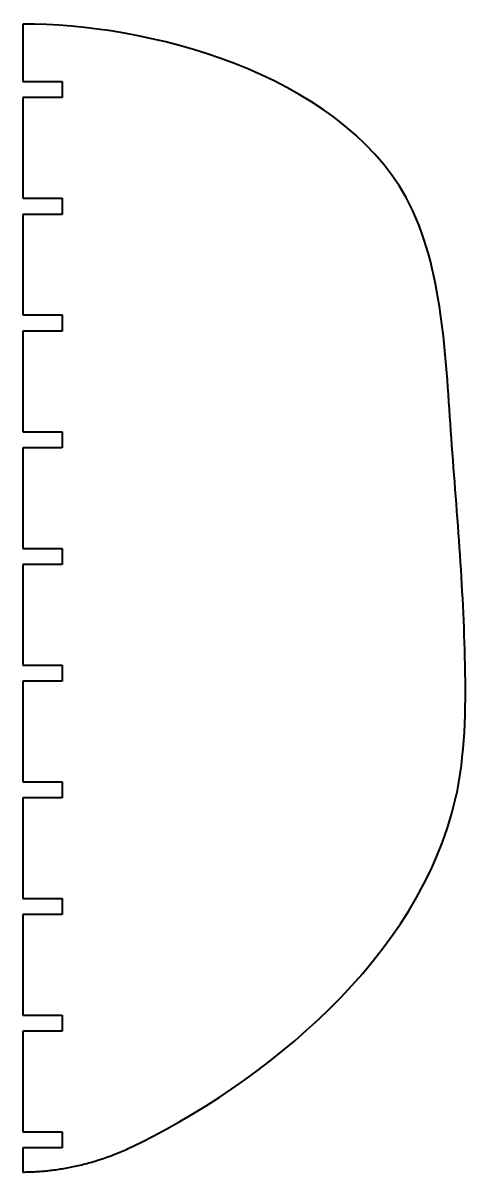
# Model space of a CAD drawing. Header units: inches. Extents: x -0.3 to 2.69, y -4.72 to 3.03.
import ezdxf

# ---------------------------------------------------------------- set-up
doc = ezdxf.new("R2010")
doc.units = ezdxf.units.IN
doc.header["$MEASUREMENT"] = 0
doc.layers.add('Visible', color=7, linetype='Continuous', lineweight=40)

msp = doc.modelspace()

# ---------------------------------------------------------------- linework, layer by layer
at = {"layer": 'Visible'}
for p, q in [((-0.2968, 3.0258), (-0.2968, 2.6382)), ((-0.2968, 2.6382), (-0.0333, 2.6382)), ((-0.0333, 2.6382), (-0.0333, 2.5299)), ((-0.0333, 2.5299), (-0.2968, 2.5299)), ((-0.2968, 2.5299), (-0.2968, 1.8508)), ((-0.2968, 1.8508), (-0.0333, 1.8508)), ((-0.0333, 1.8508), (-0.0333, 1.7425)), ((-0.0333, 1.7425), (-0.2968, 1.7425)), ((-0.2968, 1.7425), (-0.2968, 1.0634)), ((-0.2968, 1.0634), (-0.0333, 1.0634)), ((-0.0333, 1.0634), (-0.0333, 0.9551)), ((-0.0333, 0.9551), (-0.2968, 0.9551)), ((-0.2968, 0.9551), (-0.2968, 0.276)), ((-0.2968, 0.276), (-0.0333, 0.276)), ((-0.0333, 0.276), (-0.0333, 0.1677)), ((-0.0333, 0.1677), (-0.2968, 0.1677)), ((-0.2968, 0.1677), (-0.2968, -0.5114)), ((-0.2968, -0.5114), (-0.0333, -0.5114)), ((-0.0333, -0.5114), (-0.0333, -0.6197)), ((-0.0333, -0.6197), (-0.2968, -0.6197)), ((-0.2968, -0.6197), (-0.2968, -1.2988)), ((-0.2968, -1.2988), (-0.0333, -1.2988)), ((-0.0333, -1.2988), (-0.0333, -1.4071)), ((-0.0333, -1.4071), (-0.2968, -1.4071)), ((-0.2968, -1.4071), (-0.2968, -2.0862)), ((-0.2968, -2.0862), (-0.0333, -2.0862)), ((-0.0333, -2.0862), (-0.0333, -2.1945)), ((-0.0333, -2.1945), (-0.2968, -2.1945)), ((-0.2968, -2.1945), (-0.2968, -2.8736)), ((-0.2968, -2.8736), (-0.0333, -2.8736)), ((-0.0333, -2.8736), (-0.0333, -2.9819)), ((-0.0333, -2.9819), (-0.2968, -2.9819)), ((-0.2968, -2.9819), (-0.2968, -3.661)), ((-0.2968, -3.661), (-0.0333, -3.661)), ((-0.0333, -3.661), (-0.0333, -3.7693)), ((-0.0333, -3.7693), (-0.2968, -3.7693)), ((-0.2968, -3.7693), (-0.2968, -4.4484)), ((-0.2968, -4.4484), (-0.0333, -4.4484)), ((-0.0333, -4.4484), (-0.0333, -4.5567)), ((-0.0333, -4.5567), (-0.2968, -4.5567)), ((-0.2968, -4.5567), (-0.2968, -4.7195))]:
    msp.add_line(p, q, dxfattribs=at)
msp.add_open_spline([(0.4123, -4.5616), (1.3364, -4.1234), (2.673, -3.0296), (2.6984, -1.3304), (2.6554, -0.5068), (2.5883, 0.2822), (2.5455, 1.0759), (2.1919, 2.6057), (0.525, 3.0338), (-0.2968, 3.0258)], degree=3, knots=[0, 0, 0, 0, 0.319971, 0.407849, 0.48416, 0.560596, 0.63712, 0.716606, 1, 1, 1, 1], dxfattribs=at)
msp.add_open_spline([(-0.2968, -4.7195), (0.0675, -4.7175), (0.4123, -4.5616)], degree=2, dxfattribs=at)

doc.saveas('drawing.dxf')
